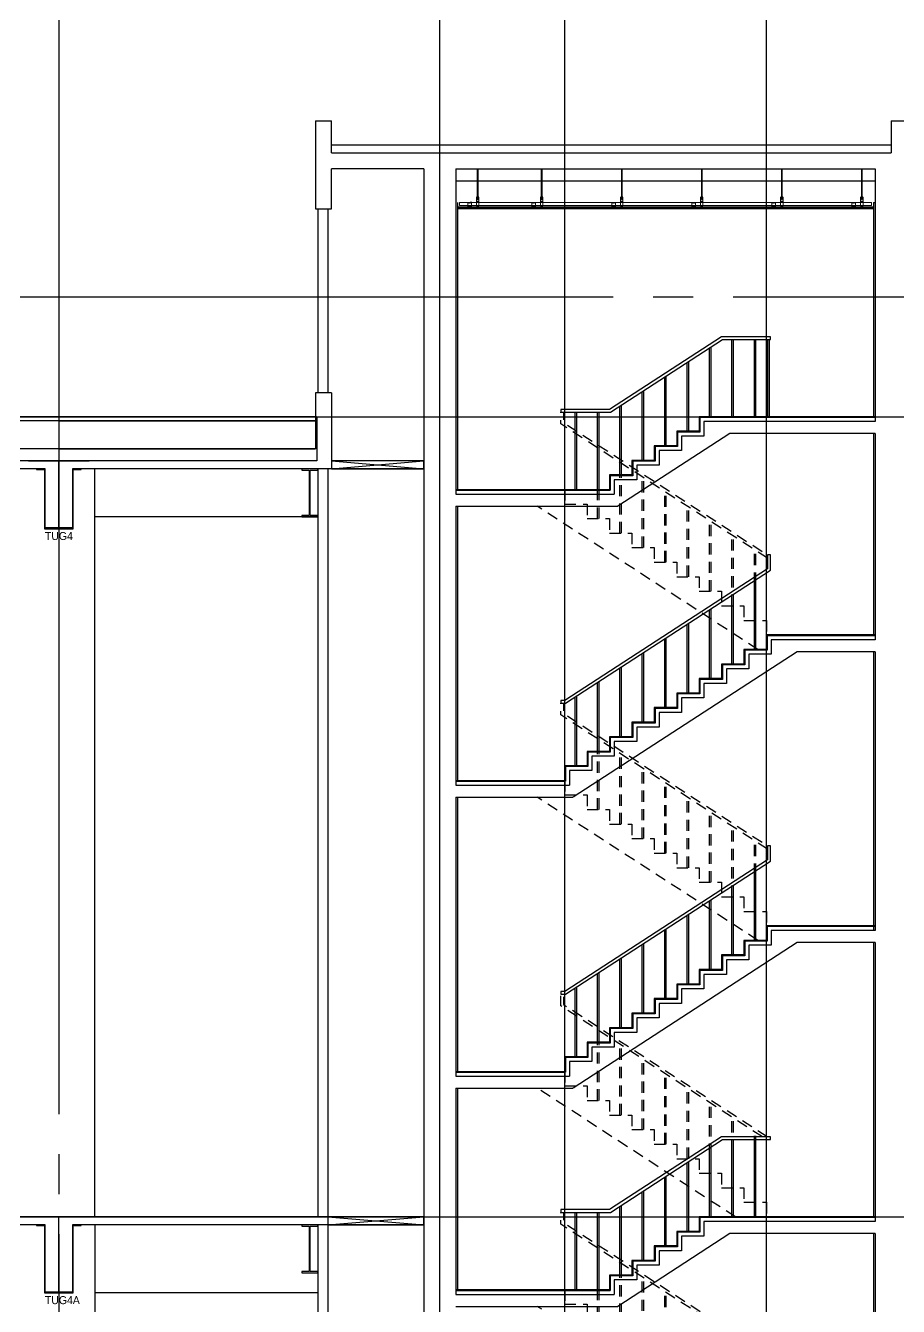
# Model space of a CAD drawing. Extents: x 152195838 to 323921156, y 365159662 to 730681027.
# Drawn here: x 160631092 to 160641997, y 365220944 to 365236951 of the extents above; entities that cross this region are included whole.
import ezdxf
from ezdxf.enums import TextEntityAlignment as Align
from ezdxf.xclip import XClip

# ---------------------------------------------------------------- set-up
doc = ezdxf.new("R2010")
doc.units = 0
doc.header["$MEASUREMENT"] = 0
doc.header["$XCLIPFRAME"] = 0
doc.linetypes.add('CEN', pattern=[63, 60, -1, 1, -1])
doc.linetypes.add('HIDK', pattern=[2.3, 1.4, -0.9])
doc.layers.get('0').update_dxf_attribs({"linetype": 'CONTINUOUS'})
doc.layers.get('Defpoints').update_dxf_attribs({"linetype": 'CONTINUOUS'})
for name, color, linetype in [('4A.TEC CEN', 1, 'CEN'), ('4A.TEC ELE 4', 9, 'CONTINUOUS'), ('4A.TEC 단열재', 252, 'CONTINUOUS'), ('4A.TEC 마감선 1', 6, 'CONTINUOUS'), ('4A.TEC 벽체 1', 2, 'CONTINUOUS'), ('4A.TEC 벽체 3', 4, 'CONTINUOUS'), ('CEN', 1, 'CEN'), ('COL', 2, 'CONTINUOUS'), ('ELE', 4, 'CONTINUOUS'), ('FIN', 6, 'CONTINUOUS'), ('k-BESTO', 4, 'CONTINUOUS'), ('text', 3, 'CONTINUOUS'), ('㈜SE&C 기둥', 2, 'CONTINUOUS'), ('㈜SE&C 벽체 1', 2, 'CONTINUOUS'), ('㈜SE&C 벽체 4', 7, 'CONTINUOUS')]:
    doc.layers.add(name, color=color, linetype=linetype)
doc.layers.add('CEIL', color=9, linetype='CONTINUOUS', lineweight=0)
doc.layers.add('DEFPOINT', color=135, linetype='CONTINUOUS', plot=False)
doc.styles.add('돋움', font='')
doc.styles.get('돋움').set_extended_font_data('돋움')

# ---------------------------------------------------------------- blocks, each defined once
blk = doc.blocks.new('zw$4995')
at = {"layer": 'Defpoints'}
for p, q in [((0, 1094), (760, 1094)), ((380, 144), (380, 1094))]:
    blk.add_line(p, q, dxfattribs=at)
at = {"layer": 'k-BESTO'}
for p, q in [((100, 994), (100, 984)), ((210, 994), (100, 994)), ((100, 994), (100, 994)), ((100, 984), (200, 984)), ((200, 984), (200, 144)), ((210, 154), (210, 994)), ((660, 994), (550, 994)), ((550, 994), (550, 154)), ((560, 144), (560, 984)), ((560, 984), (660, 984)), ((660, 984), (660, 994)), ((200, 144), (560, 144)), ((550, 154), (210, 154))]:
    blk.add_line(p, q, dxfattribs=at)
at = {"layer": 'DEFPOINT', "linetype": 'ByBlock', "style": '돋움'}
blk.add_text('TUG4A', height=100, dxfattribs=at).set_placement((206, 53), align=Align.MIDDLE_LEFT)
blk = doc.blocks.new('B-2-3F')
at = {"layer": '4A.TEC ELE 4'}
for p, q in [((38810, 9900, -1667), (40010, 10000, -1667)), ((38810, 10000, -1667), (40010, 9900, -1667))]:
    blk.add_line(p, q, dxfattribs=at)
at = {"layer": '4A.TEC ELE 4', "elevation": -1667}
blk.add_lwpolyline([(40010, 10000), (38810, 10000), (38810, 9900), (40010, 9900)], close=True, dxfattribs=at)
at = {"layer": '4A.TEC 벽체 3'}
for p, q in [((38685, 9900, -1667), (38685, 0, -1667)), ((38810, 9900, -1667), (38810, 0, -1667))]:
    blk.add_line(p, q, dxfattribs=at)
at = {"layer": 'ELE', "elevation": -1667, "flags": 128}
blk.add_lwpolyline([(38685, 9900), (38485, 9900), (38485, 9883), (38579, 9883), (38579, 9317), (38485, 9317), (38485, 9300), (38685, 9300), (38685, 9317), (38590, 9317), (38590, 9883), (38685, 9883)], close=True, dxfattribs=at)
at = {"layer": '㈜SE&C 기둥', "color": 8, "ltscale": 0.5, "elevation": -1667}
blk.add_lwpolyline([(35900, 9900), (35900, 0)], dxfattribs=at)
at = {"layer": '㈜SE&C 벽체 1'}
for p, q in [((40010, 10000, -1667), (23850, 10000, -1667)), ((35280, 9900, -1667), (24620, 9900, -1667)), ((40010, 9900, -1667), (35620, 9900, -1667))]:
    blk.add_line(p, q, dxfattribs=at)
at = {"layer": '㈜SE&C 벽체 4'}
blk.add_line((38685, 9050, -1667), (35900, 9050, -1667), dxfattribs=at)
at = {"layer": 'ELE'}
blk.add_blockref('zw$4995', (35070, 8906, -1667), dxfattribs=at)
blk = doc.blocks.new('A$Cf633c675')
at = {"color": 6, "lineweight": -3}
for p, q in [((75340, 59210, 0), (75340, 60070, 0)), ((75360, 59210, 0), (75360, 60083, 0)), ((75620, 59210, 0), (75620, 60175, 0)), ((75640, 59210, 0), (75640, 60175, 0)), ((75900, 59210, 0), (75900, 60175, 0)), ((75920, 59210, 0), (75920, 60175, 0)), ((76070, 59210, 0), (76070, 60175, 0)), ((76090, 59210, 0), (76090, 60175, 0)), ((75060, 59028, 0), (75060, 59889, 0)), ((75080, 59028, 0), (75080, 59902, 0)), ((74780, 58847, 0), (74780, 59707, 0)), ((74800, 58847, 0), (74800, 59720, 0)), ((74500, 58665, 0), (74500, 59525, 0)), ((74520, 58665, 0), (74520, 59538, 0)), ((73660, 58301, 0), (73660, 59266, 0)), ((73680, 58301, 0), (73680, 59266, 0)), ((73940, 58301, 0), (73940, 59266, 0)), ((73960, 58301, 0), (73960, 59266, 0)), ((74220, 58483, 0), (74220, 59343, 0)), ((74240, 58483, 0), (74240, 59356, 0)), ((75900, 56301, 0), (75900, 57161, 0)), ((75920, 56301, 0), (75920, 57174, 0)), ((75640, 56119, 0), (75640, 56993, 0)), ((75620, 56119, 0), (75620, 56980, 0)), ((75340, 55937, 0), (75340, 56798, 0)), ((75360, 55937, 0), (75360, 56811, 0)), ((75060, 55756, 0), (75060, 56616, 0)), ((75080, 55756, 0), (75080, 56629, 0)), ((74780, 55574, 0), (74780, 56434, 0)), ((74800, 55574, 0), (74800, 56447, 0)), ((74500, 55392, 0), (74500, 56252, 0)), ((74520, 55392, 0), (74520, 56265, 0)), ((74220, 55210, 0), (74220, 56070, 0)), ((74240, 55210, 0), (74240, 56083, 0)), ((73940, 55028, 0), (73940, 55889, 0)), ((73960, 55028, 0), (73960, 55902, 0)), ((73660, 54847, 0), (73660, 55707, 0)), ((73680, 54847, 0), (73680, 55720, 0)), ((75900, 52665, 0), (75900, 53525, 0)), ((75920, 52665, 0), (75920, 53538, 0)), ((75620, 52483, 0), (75620, 53343, 0)), ((75640, 52483, 0), (75640, 53356, 0)), ((75340, 52301, 0), (75340, 53161, 0)), ((75360, 52301, 0), (75360, 53174, 0)), ((75080, 52119, 0), (75080, 52993, 0)), ((75060, 52119, 0), (75060, 52980, 0)), ((74780, 51937, 0), (74780, 52798, 0)), ((74800, 51937, 0), (74800, 52811, 0)), ((74500, 51756, 0), (74500, 52616, 0)), ((74520, 51756, 0), (74520, 52629, 0)), ((74220, 51574, 0), (74220, 52434, 0)), ((74240, 51574, 0), (74240, 52447, 0)), ((73940, 51392, 0), (73940, 52252, 0)), ((73960, 51392, 0), (73960, 52265, 0)), ((73660, 51210, 0), (73660, 52070, 0)), ((73680, 51210, 0), (73680, 52083, 0)), ((75620, 49210, 0), (75620, 50175, 0)), ((75640, 49210, 0), (75640, 50175, 0)), ((75900, 49210, 0), (75900, 50175, 0)), ((75920, 49210, 0), (75920, 50175, 0)), ((75340, 49210, 0), (75340, 50070, 0)), ((75360, 49210, 0), (75360, 50083, 0)), ((75060, 49028, 0), (75060, 49889, 0)), ((75080, 49028, 0), (75080, 49902, 0)), ((74780, 48847, 0), (74780, 49707, 0)), ((74800, 48847, 0), (74800, 49720, 0)), ((74500, 48665, 0), (74500, 49525, 0)), ((74520, 48665, 0), (74520, 49538, 0)), ((74220, 48483, 0), (74220, 49343, 0)), ((74240, 48483, 0), (74240, 49356, 0)), ((73660, 48301, 0), (73660, 49266, 0)), ((73680, 48301, 0), (73680, 49266, 0)), ((73940, 48301, 0), (73940, 49266, 0)), ((73960, 48301, 0), (73960, 49266, 0))]:
    blk.add_line(p, q, dxfattribs=at)
at = {"color": 6, "lineweight": -3, "elevation": 0, "flags": 128}
for points in [[(76100, 60210), (75490, 60210), (74090, 59301), (73480, 59301), (73480, 59266), (74101, 59266), (75501, 60175), (76100, 60175)], [(76065, 57310), (73530, 55665), (73480, 55665), (73480, 55630), (73541, 55630), (76100, 57291), (76100, 57483), (76065, 57483)], [(76065, 53674), (73530, 52028), (73480, 52028), (73480, 51993), (73541, 51993), (76100, 53655), (76100, 53847), (76065, 53847)], [(76100, 50210), (75490, 50210), (74090, 49301), (73480, 49301), (73480, 49266), (74101, 49266), (75501, 50175), (76100, 50175)]]:
    blk.add_lwpolyline(points, close=True, dxfattribs=at)
at = {"layer": '4A.TEC CEN', "color": 8, "ltscale": 500}
for p, q in [((58362, 59210, 0), (92848, 59210, 0)), ((58362, 49210, 0), (92848, 49210, 0))]:
    blk.add_line(p, q, dxfattribs=at)
at = {"layer": '4A.TEC 벽체 1'}
for p, q in [((72170, 62310, 0), (72170, 58241, 0)), ((72170, 62310, 0), (77410, 62310, 0)), ((77410, 62310, 0), (77410, 59150, 0)), ((77410, 59000, 0), (77410, 56423, 0)), ((72170, 58241, 0), (74150, 58241, 0)), ((72170, 58091, 0), (72170, 54605, 0)), ((72170, 58091, 0), (74193, 58091, 0)), ((77410, 56273, 0), (77410, 52787, 0)), ((72170, 54605, 0), (73590, 54605, 0)), ((72170, 54455, 0), (72170, 50968, 0)), ((72170, 54455, 0), (73633, 54455, 0)), ((77410, 52637, 0), (77410, 49150, 0)), ((72170, 50968, 0), (73590, 50968, 0)), ((72170, 50818, 0), (72170, 48241, 0)), ((72170, 50818, 0), (73633, 50818, 0)), ((77410, 49000, 0), (77410, 46423, 0)), ((72170, 48241, 0), (74150, 48241, 0)), ((72170, 48091, 0), (74193, 48091, 0))]:
    blk.add_line(p, q, dxfattribs=at)
at = {"layer": '4A.TEC 벽체 1', "elevation": 0, "flags": 128}
for points in [[(77410, 59150), (75270, 59150), (75270, 58968), (74990, 58968), (74990, 58787), (74710, 58787), (74710, 58605), (74430, 58605), (74430, 58423), (74150, 58423), (74150, 58241)], [(77410, 59000), (75594, 59000), (74194, 58091)], [(77410, 56423), (76110, 56423), (76110, 56241), (75830, 56241), (75830, 56059), (75550, 56059), (75550, 55877), (75270, 55877), (75270, 55696), (74990, 55696), (74990, 55514), (74710, 55514), (74710, 55332), (74430, 55332), (74430, 55150), (74150, 55150), (74150, 54968), (73870, 54968), (73870, 54787), (73590, 54787), (73590, 54605)], [(77410, 56273), (76434, 56273), (73634, 54455)], [(77410, 52787), (76110, 52787), (76110, 52605), (75830, 52605), (75830, 52423), (75550, 52423), (75550, 52241), (75270, 52241), (75270, 52059), (74990, 52059), (74990, 51877), (74710, 51877), (74710, 51696), (74430, 51696), (74430, 51514), (74150, 51514), (74150, 51332), (73870, 51332), (73870, 51150), (73590, 51150), (73590, 50968)], [(77410, 52637), (76434, 52637), (73634, 50818)], [(77410, 49150), (75270, 49150), (75270, 48968), (74990, 48968), (74990, 48787), (74710, 48787), (74710, 48605), (74430, 48605), (74430, 48423), (74150, 48423), (74150, 48241)], [(77410, 49000), (75594, 49000), (74194, 48091)]]:
    blk.add_lwpolyline(points, dxfattribs=at)
at = {"layer": 'CEIL'}
for p, q in [((72438, 61954, 0), (72438, 62310, 0)), ((72447, 61954, 0), (72447, 62310, 0)), ((73238, 61954, 0), (73238, 62310, 0)), ((73247, 61954, 0), (73247, 62310, 0)), ((74238, 61954, 0), (74238, 62310, 0)), ((74247, 61954, 0), (74247, 62310, 0)), ((75238, 61954, 0), (75238, 62310, 0)), ((75247, 61954, 0), (75247, 62310, 0)), ((76238, 61954, 0), (76238, 62310, 0)), ((76247, 61954, 0), (76247, 62310, 0)), ((77238, 61954, 0), (77238, 62310, 0)), ((77247, 61954, 0), (77247, 62310, 0)), ((72428, 61845, 0), (72428, 61954, 0)), ((72458, 61954, 0), (72428, 61954, 0)), ((72428, 61950, 0), (72458, 61950, 0)), ((72456, 61956, 0), (72429, 61956, 0)), ((72429, 61956, 0), (72429, 61954, 0)), ((72429, 61948, 0), (72429, 61950, 0)), ((72429, 61948, 0), (72456, 61948, 0)), ((72434, 61960, 0), (72434, 61956, 0)), ((72434, 61943, 0), (72434, 61948, 0)), ((72450, 61962, 0), (72436, 61962, 0)), ((72438, 61928, 0), (72438, 61950, 0)), ((72447, 61928, 0), (72447, 61950, 0)), ((72452, 61960, 0), (72452, 61956, 0)), ((72452, 61943, 0), (72452, 61948, 0)), ((72456, 61956, 0), (72456, 61954, 0)), ((72456, 61948, 0), (72456, 61950, 0)), ((72458, 61845, 0), (72458, 61954, 0)), ((73228, 61845, 0), (73228, 61954, 0)), ((73258, 61954, 0), (73228, 61954, 0)), ((73228, 61950, 0), (73258, 61950, 0)), ((73256, 61956, 0), (73229, 61956, 0)), ((73229, 61956, 0), (73229, 61954, 0)), ((73229, 61948, 0), (73229, 61950, 0)), ((73229, 61948, 0), (73256, 61948, 0)), ((73234, 61960, 0), (73234, 61956, 0)), ((73234, 61943, 0), (73234, 61948, 0)), ((73250, 61962, 0), (73236, 61962, 0)), ((73238, 61928, 0), (73238, 61950, 0)), ((73247, 61928, 0), (73247, 61950, 0)), ((73252, 61960, 0), (73252, 61956, 0)), ((73252, 61943, 0), (73252, 61948, 0)), ((73256, 61956, 0), (73256, 61954, 0)), ((73256, 61948, 0), (73256, 61950, 0)), ((73258, 61845, 0), (73258, 61954, 0)), ((74228, 61845, 0), (74228, 61954, 0)), ((74258, 61954, 0), (74228, 61954, 0)), ((74228, 61950, 0), (74258, 61950, 0)), ((74256, 61956, 0), (74229, 61956, 0)), ((74229, 61956, 0), (74229, 61954, 0)), ((74229, 61948, 0), (74229, 61950, 0)), ((74229, 61948, 0), (74256, 61948, 0)), ((74234, 61960, 0), (74234, 61956, 0)), ((74234, 61943, 0), (74234, 61948, 0)), ((74250, 61962, 0), (74236, 61962, 0)), ((74238, 61928, 0), (74238, 61950, 0)), ((74247, 61928, 0), (74247, 61950, 0)), ((74252, 61960, 0), (74252, 61956, 0)), ((74252, 61943, 0), (74252, 61948, 0)), ((74256, 61956, 0), (74256, 61954, 0)), ((74256, 61948, 0), (74256, 61950, 0)), ((74258, 61845, 0), (74258, 61954, 0)), ((75228, 61845, 0), (75228, 61954, 0)), ((75258, 61954, 0), (75228, 61954, 0)), ((75228, 61950, 0), (75258, 61950, 0)), ((75229, 61956, 0), (75229, 61954, 0)), ((75256, 61956, 0), (75229, 61956, 0)), ((75229, 61948, 0), (75229, 61950, 0)), ((75229, 61948, 0), (75256, 61948, 0)), ((75234, 61960, 0), (75234, 61956, 0)), ((75234, 61943, 0), (75234, 61948, 0)), ((75250, 61962, 0), (75236, 61962, 0)), ((75238, 61928, 0), (75238, 61950, 0)), ((75247, 61928, 0), (75247, 61950, 0)), ((75252, 61960, 0), (75252, 61956, 0)), ((75252, 61943, 0), (75252, 61948, 0)), ((75256, 61956, 0), (75256, 61954, 0)), ((75256, 61948, 0), (75256, 61950, 0)), ((75258, 61845, 0), (75258, 61954, 0)), ((76258, 61954, 0), (76228, 61954, 0)), ((76228, 61845, 0), (76228, 61954, 0)), ((76228, 61950, 0), (76258, 61950, 0)), ((76229, 61956, 0), (76229, 61954, 0)), ((76256, 61956, 0), (76229, 61956, 0)), ((76229, 61948, 0), (76229, 61950, 0)), ((76229, 61948, 0), (76256, 61948, 0)), ((76234, 61960, 0), (76234, 61956, 0)), ((76234, 61943, 0), (76234, 61948, 0)), ((76250, 61962, 0), (76236, 61962, 0)), ((76238, 61928, 0), (76238, 61950, 0)), ((76247, 61928, 0), (76247, 61950, 0)), ((76252, 61960, 0), (76252, 61956, 0)), ((76252, 61943, 0), (76252, 61948, 0)), ((76256, 61956, 0), (76256, 61954, 0)), ((76256, 61948, 0), (76256, 61950, 0)), ((76258, 61845, 0), (76258, 61954, 0)), ((77258, 61954, 0), (77228, 61954, 0)), ((77228, 61845, 0), (77228, 61954, 0)), ((77228, 61950, 0), (77258, 61950, 0)), ((77229, 61956, 0), (77229, 61954, 0)), ((77256, 61956, 0), (77229, 61956, 0)), ((77229, 61948, 0), (77229, 61950, 0)), ((77229, 61948, 0), (77256, 61948, 0)), ((77234, 61960, 0), (77234, 61956, 0)), ((77234, 61943, 0), (77234, 61948, 0)), ((77250, 61962, 0), (77236, 61962, 0)), ((77238, 61928, 0), (77238, 61950, 0)), ((77247, 61928, 0), (77247, 61950, 0)), ((77252, 61960, 0), (77252, 61956, 0)), ((77252, 61943, 0), (77252, 61948, 0)), ((77256, 61956, 0), (77256, 61954, 0)), ((77256, 61948, 0), (77256, 61950, 0)), ((77258, 61845, 0), (77258, 61954, 0)), ((72215, 61848, 0), (72215, 61886, 0)), ((72320, 61853, 0), (72320, 61888, 0)), ((72365, 61888, 0), (72320, 61888, 0)), ((72323, 61879, 0), (72320, 61879, 0)), ((72325, 61848, 0), (72320, 61853, 0)), ((72320, 61848, 0), (72320, 61829, 0)), ((72325, 61848, 0), (72320, 61848, 0)), ((72320, 61829, 0), (72326, 61829, 0)), ((72322, 61846, 0), (72322, 61831, 0)), ((72325, 61846, 0), (72322, 61846, 0)), ((72363, 61840, 0), (72322, 61840, 0)), ((72322, 61831, 0), (72325, 61831, 0)), ((72327, 61879, 0), (72324, 61879, 0)), ((72325, 61846, 0), (72325, 61848, 0)), ((72327, 61884, 0), (72327, 61888, 0)), ((72327, 61879, 0), (72327, 61883, 0)), ((72336, 61829, 0), (72349, 61829, 0)), ((72338, 61831, 0), (72348, 61831, 0)), ((72339, 61884, 0), (72339, 61888, 0)), ((72339, 61879, 0), (72339, 61883, 0)), ((72343, 61879, 0), (72339, 61879, 0)), ((72346, 61879, 0), (72344, 61879, 0)), ((72346, 61884, 0), (72346, 61888, 0)), ((72346, 61879, 0), (72346, 61883, 0)), ((72358, 61884, 0), (72358, 61888, 0)), ((72358, 61879, 0), (72358, 61883, 0)), ((72361, 61879, 0), (72358, 61879, 0)), ((72359, 61829, 0), (72365, 61829, 0)), ((72360, 61848, 0), (72365, 61853, 0)), ((72365, 61848, 0), (72360, 61848, 0)), ((72360, 61846, 0), (72360, 61848, 0)), ((72363, 61846, 0), (72360, 61846, 0)), ((72361, 61831, 0), (72363, 61831, 0)), ((72365, 61879, 0), (72362, 61879, 0)), ((72363, 61831, 0), (72363, 61846, 0)), ((72365, 61853, 0), (72365, 61888, 0)), ((72365, 61829, 0), (72365, 61848, 0)), ((72458, 61906, 0), (72428, 61906, 0)), ((72428, 61845, 0), (72458, 61845, 0)), ((72450, 61941, 0), (72436, 61941, 0)), ((72436, 61893, 0), (72450, 61893, 0)), ((72445, 61926, 0), (72440, 61926, 0)), ((72443, 61887, 0), (72443, 61900, 0)), ((73120, 61853, 0), (73120, 61888, 0)), ((73165, 61888, 0), (73120, 61888, 0)), ((73123, 61879, 0), (73120, 61879, 0)), ((73125, 61848, 0), (73120, 61853, 0)), ((73120, 61848, 0), (73120, 61829, 0)), ((73125, 61848, 0), (73120, 61848, 0)), ((73120, 61829, 0), (73126, 61829, 0)), ((73122, 61846, 0), (73122, 61831, 0)), ((73125, 61846, 0), (73122, 61846, 0)), ((73163, 61840, 0), (73122, 61840, 0)), ((73122, 61831, 0), (73125, 61831, 0)), ((73127, 61879, 0), (73124, 61879, 0)), ((73125, 61846, 0), (73125, 61848, 0)), ((73127, 61884, 0), (73127, 61888, 0)), ((73127, 61879, 0), (73127, 61883, 0)), ((73136, 61829, 0), (73149, 61829, 0)), ((73138, 61831, 0), (73148, 61831, 0)), ((73139, 61884, 0), (73139, 61888, 0)), ((73139, 61879, 0), (73139, 61883, 0)), ((73143, 61879, 0), (73139, 61879, 0)), ((73146, 61879, 0), (73144, 61879, 0)), ((73146, 61884, 0), (73146, 61888, 0)), ((73146, 61879, 0), (73146, 61883, 0)), ((73158, 61884, 0), (73158, 61888, 0)), ((73158, 61879, 0), (73158, 61883, 0)), ((73161, 61879, 0), (73158, 61879, 0)), ((73159, 61829, 0), (73165, 61829, 0)), ((73160, 61848, 0), (73165, 61853, 0)), ((73165, 61848, 0), (73160, 61848, 0)), ((73160, 61846, 0), (73160, 61848, 0)), ((73163, 61846, 0), (73160, 61846, 0)), ((73161, 61831, 0), (73163, 61831, 0)), ((73165, 61879, 0), (73162, 61879, 0)), ((73163, 61831, 0), (73163, 61846, 0)), ((73165, 61853, 0), (73165, 61888, 0)), ((73165, 61829, 0), (73165, 61848, 0)), ((73258, 61906, 0), (73228, 61906, 0)), ((73228, 61845, 0), (73258, 61845, 0)), ((73250, 61941, 0), (73236, 61941, 0)), ((73236, 61893, 0), (73250, 61893, 0)), ((73245, 61926, 0), (73240, 61926, 0)), ((73243, 61887, 0), (73243, 61900, 0)), ((74120, 61853, 0), (74120, 61888, 0)), ((74165, 61888, 0), (74120, 61888, 0)), ((74123, 61879, 0), (74120, 61879, 0)), ((74125, 61848, 0), (74120, 61853, 0)), ((74120, 61848, 0), (74120, 61829, 0)), ((74125, 61848, 0), (74120, 61848, 0)), ((74120, 61829, 0), (74126, 61829, 0)), ((74122, 61846, 0), (74122, 61831, 0)), ((74125, 61846, 0), (74122, 61846, 0)), ((74163, 61840, 0), (74122, 61840, 0)), ((74122, 61831, 0), (74125, 61831, 0)), ((74127, 61879, 0), (74124, 61879, 0)), ((74125, 61846, 0), (74125, 61848, 0)), ((74127, 61884, 0), (74127, 61888, 0)), ((74127, 61879, 0), (74127, 61883, 0)), ((74136, 61829, 0), (74149, 61829, 0)), ((74138, 61831, 0), (74148, 61831, 0)), ((74139, 61884, 0), (74139, 61888, 0)), ((74139, 61879, 0), (74139, 61883, 0)), ((74143, 61879, 0), (74139, 61879, 0)), ((74146, 61879, 0), (74144, 61879, 0)), ((74146, 61884, 0), (74146, 61888, 0)), ((74146, 61879, 0), (74146, 61883, 0)), ((74158, 61884, 0), (74158, 61888, 0)), ((74158, 61879, 0), (74158, 61883, 0)), ((74161, 61879, 0), (74158, 61879, 0)), ((74159, 61829, 0), (74165, 61829, 0)), ((74160, 61848, 0), (74165, 61853, 0)), ((74165, 61848, 0), (74160, 61848, 0)), ((74160, 61846, 0), (74160, 61848, 0)), ((74163, 61846, 0), (74160, 61846, 0)), ((74161, 61831, 0), (74163, 61831, 0)), ((74165, 61879, 0), (74162, 61879, 0)), ((74163, 61831, 0), (74163, 61846, 0)), ((74165, 61853, 0), (74165, 61888, 0)), ((74165, 61829, 0), (74165, 61848, 0)), ((74258, 61906, 0), (74228, 61906, 0)), ((74228, 61845, 0), (74258, 61845, 0)), ((74250, 61941, 0), (74236, 61941, 0)), ((74236, 61893, 0), (74250, 61893, 0)), ((74245, 61926, 0), (74240, 61926, 0)), ((74243, 61887, 0), (74243, 61900, 0)), ((75165, 61888, 0), (75120, 61888, 0)), ((75120, 61853, 0), (75120, 61888, 0)), ((75123, 61879, 0), (75120, 61879, 0)), ((75125, 61848, 0), (75120, 61853, 0)), ((75125, 61848, 0), (75120, 61848, 0)), ((75120, 61848, 0), (75120, 61829, 0)), ((75120, 61829, 0), (75126, 61829, 0)), ((75125, 61846, 0), (75122, 61846, 0)), ((75122, 61846, 0), (75122, 61831, 0)), ((75163, 61840, 0), (75122, 61840, 0)), ((75122, 61831, 0), (75125, 61831, 0)), ((75127, 61879, 0), (75124, 61879, 0)), ((75125, 61846, 0), (75125, 61848, 0)), ((75127, 61884, 0), (75127, 61888, 0)), ((75127, 61879, 0), (75127, 61883, 0)), ((75136, 61829, 0), (75149, 61829, 0)), ((75138, 61831, 0), (75148, 61831, 0)), ((75139, 61884, 0), (75139, 61888, 0)), ((75139, 61879, 0), (75139, 61883, 0)), ((75143, 61879, 0), (75139, 61879, 0)), ((75146, 61879, 0), (75144, 61879, 0)), ((75146, 61884, 0), (75146, 61888, 0)), ((75146, 61879, 0), (75146, 61883, 0)), ((75158, 61884, 0), (75158, 61888, 0)), ((75158, 61879, 0), (75158, 61883, 0)), ((75161, 61879, 0), (75158, 61879, 0)), ((75159, 61829, 0), (75165, 61829, 0)), ((75160, 61848, 0), (75165, 61853, 0)), ((75160, 61846, 0), (75160, 61848, 0)), ((75165, 61848, 0), (75160, 61848, 0)), ((75163, 61846, 0), (75160, 61846, 0)), ((75161, 61831, 0), (75163, 61831, 0)), ((75165, 61879, 0), (75162, 61879, 0)), ((75163, 61831, 0), (75163, 61846, 0)), ((75165, 61853, 0), (75165, 61888, 0)), ((75165, 61829, 0), (75165, 61848, 0)), ((75258, 61906, 0), (75228, 61906, 0)), ((75228, 61845, 0), (75258, 61845, 0)), ((75250, 61941, 0), (75236, 61941, 0)), ((75236, 61893, 0), (75250, 61893, 0)), ((75245, 61926, 0), (75240, 61926, 0)), ((75243, 61887, 0), (75243, 61900, 0)), ((76165, 61888, 0), (76120, 61888, 0)), ((76120, 61853, 0), (76120, 61888, 0)), ((76123, 61879, 0), (76120, 61879, 0)), ((76125, 61848, 0), (76120, 61853, 0)), ((76125, 61848, 0), (76120, 61848, 0)), ((76120, 61848, 0), (76120, 61829, 0)), ((76120, 61829, 0), (76126, 61829, 0)), ((76125, 61846, 0), (76122, 61846, 0)), ((76122, 61846, 0), (76122, 61831, 0)), ((76163, 61840, 0), (76122, 61840, 0)), ((76122, 61831, 0), (76125, 61831, 0)), ((76127, 61879, 0), (76124, 61879, 0)), ((76125, 61846, 0), (76125, 61848, 0)), ((76127, 61884, 0), (76127, 61888, 0)), ((76127, 61879, 0), (76127, 61883, 0)), ((76136, 61829, 0), (76149, 61829, 0)), ((76138, 61831, 0), (76148, 61831, 0)), ((76139, 61884, 0), (76139, 61888, 0)), ((76139, 61879, 0), (76139, 61883, 0)), ((76143, 61879, 0), (76139, 61879, 0)), ((76146, 61879, 0), (76144, 61879, 0)), ((76146, 61884, 0), (76146, 61888, 0)), ((76146, 61879, 0), (76146, 61883, 0)), ((76158, 61884, 0), (76158, 61888, 0)), ((76158, 61879, 0), (76158, 61883, 0)), ((76161, 61879, 0), (76158, 61879, 0)), ((76159, 61829, 0), (76165, 61829, 0)), ((76160, 61848, 0), (76165, 61853, 0)), ((76160, 61846, 0), (76160, 61848, 0)), ((76165, 61848, 0), (76160, 61848, 0)), ((76163, 61846, 0), (76160, 61846, 0)), ((76161, 61831, 0), (76163, 61831, 0)), ((76165, 61879, 0), (76162, 61879, 0)), ((76163, 61831, 0), (76163, 61846, 0)), ((76165, 61853, 0), (76165, 61888, 0)), ((76165, 61829, 0), (76165, 61848, 0)), ((76258, 61906, 0), (76228, 61906, 0)), ((76228, 61845, 0), (76258, 61845, 0)), ((76250, 61941, 0), (76236, 61941, 0)), ((76236, 61893, 0), (76250, 61893, 0)), ((76245, 61926, 0), (76240, 61926, 0)), ((76243, 61887, 0), (76243, 61900, 0)), ((77165, 61888, 0), (77120, 61888, 0)), ((77120, 61853, 0), (77120, 61888, 0)), ((77123, 61879, 0), (77120, 61879, 0)), ((77125, 61848, 0), (77120, 61853, 0)), ((77125, 61848, 0), (77120, 61848, 0)), ((77120, 61848, 0), (77120, 61829, 0)), ((77120, 61829, 0), (77126, 61829, 0)), ((77125, 61846, 0), (77122, 61846, 0)), ((77122, 61846, 0), (77122, 61831, 0)), ((77163, 61840, 0), (77122, 61840, 0)), ((77122, 61831, 0), (77125, 61831, 0)), ((77127, 61879, 0), (77124, 61879, 0)), ((77125, 61846, 0), (77125, 61848, 0)), ((77127, 61884, 0), (77127, 61888, 0)), ((77127, 61879, 0), (77127, 61883, 0)), ((77136, 61829, 0), (77149, 61829, 0)), ((77138, 61831, 0), (77148, 61831, 0)), ((77139, 61884, 0), (77139, 61888, 0)), ((77139, 61879, 0), (77139, 61883, 0)), ((77143, 61879, 0), (77139, 61879, 0)), ((77146, 61879, 0), (77144, 61879, 0)), ((77146, 61884, 0), (77146, 61888, 0)), ((77146, 61879, 0), (77146, 61883, 0)), ((77158, 61884, 0), (77158, 61888, 0)), ((77158, 61879, 0), (77158, 61883, 0)), ((77161, 61879, 0), (77158, 61879, 0)), ((77159, 61829, 0), (77165, 61829, 0)), ((77160, 61848, 0), (77165, 61853, 0)), ((77160, 61846, 0), (77160, 61848, 0)), ((77165, 61848, 0), (77160, 61848, 0)), ((77163, 61846, 0), (77160, 61846, 0)), ((77161, 61831, 0), (77163, 61831, 0)), ((77165, 61879, 0), (77162, 61879, 0)), ((77163, 61831, 0), (77163, 61846, 0)), ((77165, 61853, 0), (77165, 61888, 0)), ((77165, 61829, 0), (77165, 61848, 0)), ((77258, 61906, 0), (77228, 61906, 0)), ((77228, 61845, 0), (77258, 61845, 0)), ((77250, 61941, 0), (77236, 61941, 0)), ((77236, 61893, 0), (77250, 61893, 0)), ((77245, 61926, 0), (77240, 61926, 0)), ((77243, 61887, 0), (77243, 61900, 0))]:
    blk.add_line(p, q, dxfattribs=at)
at = {"layer": 'CEIL', "elevation": 0}
for points in [[(72215, 61886), (77365, 61886)], [(77365, 61848), (72215, 61848)], [(77365, 61886), (77365, 61848)]]:
    blk.add_lwpolyline(points, dxfattribs=at)
at = {"layer": 'CEIL'}
for centre, radius in [((72443, 61893, 0), 7), ((72443, 61893, 0), 5), ((73243, 61893, 0), 7), ((73243, 61893, 0), 5), ((74243, 61893, 0), 7), ((74243, 61893, 0), 5), ((75243, 61893, 0), 7), ((75243, 61893, 0), 5), ((76243, 61893, 0), 7), ((76243, 61893, 0), 5), ((77243, 61893, 0), 7), ((77243, 61893, 0), 5)]:
    blk.add_circle(centre, radius, dxfattribs=at)
for centre, radius, start, end in [((72436, 61960, 0), 2, 90, 180), ((72450, 61960, 0), 2, 0, 90), ((73236, 61960, 0), 2, 90, 180), ((73250, 61960, 0), 2, 0, 90), ((74236, 61960, 0), 2, 90, 180), ((74250, 61960, 0), 2, 0, 90), ((75236, 61960, 0), 2, 90, 180), ((75250, 61960, 0), 2, 0, 90), ((76236, 61960, 0), 2, 90, 180), ((76250, 61960, 0), 2, 0, 90), ((77236, 61960, 0), 2, 90, 180), ((77250, 61960, 0), 2, 0, 90), ((72331, 61829, 0), 7, 16.6015, 163.3985), ((72331, 61829, 0), 5, 0, 180), ((72354, 61829, 0), 7, 16.6015, 163.3985), ((72354, 61829, 0), 5, 0, 180), ((72436, 61943, 0), 2, 180, 270), ((72440, 61928, 0), 2, 180, 270), ((72445, 61928, 0), 2, 270, 0), ((72445, 61928, 0), 2, 270, 0), ((72450, 61943, 0), 2, 270, 0), ((73131, 61829, 0), 7, 16.6015, 163.3985), ((73131, 61829, 0), 5, 0, 180), ((73154, 61829, 0), 7, 16.6015, 163.3985), ((73154, 61829, 0), 5, 0, 180), ((73236, 61943, 0), 2, 180, 270), ((73240, 61928, 0), 2, 180, 270), ((73245, 61928, 0), 2, 270, 0), ((73245, 61928, 0), 2, 270, 0), ((73250, 61943, 0), 2, 270, 0), ((74131, 61829, 0), 7, 16.6015, 163.3985), ((74131, 61829, 0), 5, 0, 180), ((74154, 61829, 0), 7, 16.6015, 163.3985), ((74154, 61829, 0), 5, 0, 180), ((74236, 61943, 0), 2, 180, 270), ((74240, 61928, 0), 2, 180, 270), ((74245, 61928, 0), 2, 270, 0), ((74245, 61928, 0), 2, 270, 0), ((74250, 61943, 0), 2, 270, 0), ((75131, 61829, 0), 7, 16.6015, 163.3985), ((75131, 61829, 0), 5, 0, 180), ((75154, 61829, 0), 7, 16.6015, 163.3985), ((75154, 61829, 0), 5, 0, 180), ((75236, 61943, 0), 2, 180, 270), ((75240, 61928, 0), 2, 180, 270), ((75245, 61928, 0), 2, 270, 0), ((75245, 61928, 0), 2, 270, 0), ((75250, 61943, 0), 2, 270, 0), ((76131, 61829, 0), 7, 16.6015, 163.3985), ((76131, 61829, 0), 5, 0, 180), ((76154, 61829, 0), 7, 16.6015, 163.3985), ((76154, 61829, 0), 5, 0, 180), ((76236, 61943, 0), 2, 180, 270), ((76240, 61928, 0), 2, 180, 270), ((76245, 61928, 0), 2, 270, 0), ((76245, 61928, 0), 2, 270, 0), ((76250, 61943, 0), 2, 270, 0), ((77131, 61829, 0), 7, 16.6015, 163.3985), ((77131, 61829, 0), 5, 0, 180), ((77154, 61829, 0), 7, 16.6015, 163.3985), ((77154, 61829, 0), 5, 0, 180), ((77236, 61943, 0), 2, 180, 270), ((77240, 61928, 0), 2, 180, 270), ((77245, 61928, 0), 2, 270, 0), ((77245, 61928, 0), 2, 270, 0), ((77250, 61943, 0), 2, 270, 0)]:
    blk.add_arc(centre, radius, start, end, dxfattribs=at)
at = {"layer": 'CEN'}
blk.add_line((71970, -101147, 0), (71970, 85715, 0), dxfattribs=at)
at = {"layer": 'COL', "color": 253, "linetype": 'HIDK', "ltscale": 100}
for p, q in [((73940, 57937, 0), (73940, 58818, 0)), ((73960, 57937, 0), (73960, 58805, 0)), ((74220, 57756, 0), (74220, 58636, 0)), ((74240, 57756, 0), (74240, 58623, 0)), ((74500, 57574, 0), (74500, 58455, 0)), ((74520, 57574, 0), (74520, 58441, 0)), ((74780, 57392, 0), (74780, 58273, 0)), ((74800, 57392, 0), (74800, 58259, 0)), ((75060, 57210, 0), (75060, 58091, 0)), ((75080, 57210, 0), (75080, 58078, 0)), ((75340, 57028, 0), (75340, 57909, 0)), ((75360, 57028, 0), (75360, 57896, 0)), ((75620, 56847, 0), (75620, 57727, 0)), ((75640, 56847, 0), (75640, 57714, 0)), ((75900, 56665, 0), (75900, 57546, 0)), ((75920, 56665, 0), (75920, 57532, 0)), ((73940, 54301, 0), (73940, 55182, 0)), ((73960, 54301, 0), (73960, 55169, 0)), ((74220, 54119, 0), (74220, 55000, 0)), ((74240, 54119, 0), (74240, 54987, 0)), ((74500, 53937, 0), (74500, 54818, 0)), ((74520, 53937, 0), (74520, 54805, 0)), ((74780, 53756, 0), (74780, 54636, 0)), ((74800, 53756, 0), (74800, 54623, 0)), ((75060, 53574, 0), (75060, 54455, 0)), ((75080, 53574, 0), (75080, 54441, 0)), ((75340, 53392, 0), (75340, 54273, 0)), ((75360, 53392, 0), (75360, 54259, 0)), ((75620, 53210, 0), (75620, 54091, 0)), ((75640, 53210, 0), (75640, 54078, 0)), ((75900, 53028, 0), (75900, 53909, 0)), ((75920, 53028, 0), (75920, 53896, 0)), ((73940, 50665, 0), (73940, 51546, 0)), ((73960, 50665, 0), (73960, 51532, 0)), ((74220, 50483, 0), (74220, 51364, 0)), ((74240, 50483, 0), (74240, 51350, 0)), ((74500, 50301, 0), (74500, 51182, 0)), ((74520, 50301, 0), (74520, 51169, 0)), ((74780, 50119, 0), (74780, 51000, 0)), ((74800, 50119, 0), (74800, 50987, 0)), ((75060, 49937, 0), (75060, 50818, 0)), ((75080, 49937, 0), (75080, 50805, 0)), ((75340, 49756, 0), (75340, 50636, 0)), ((75360, 49756, 0), (75360, 50623, 0)), ((75620, 49574, 0), (75620, 50455, 0)), ((75640, 49574, 0), (75640, 50441, 0)), ((75900, 49392, 0), (75900, 50273, 0)), ((75920, 49392, 0), (75920, 50259, 0)), ((73940, 47937, 0), (73940, 48818, 0)), ((73960, 47937, 0), (73960, 48805, 0)), ((74220, 47756, 0), (74220, 48636, 0)), ((74240, 47756, 0), (74240, 48623, 0)), ((74500, 47574, 0), (74500, 48455, 0)), ((74520, 47574, 0), (74520, 48441, 0)), ((74780, 47392, 0), (74780, 48273, 0)), ((74800, 47392, 0), (74800, 48259, 0))]:
    blk.add_line(p, q, dxfattribs=at)
at = {"layer": 'COL', "color": 253, "linetype": 'HIDK', "ltscale": 100, "elevation": 0, "flags": 128}
for points in [[(76065, 57441), (73480, 59120), (73480, 59266), (73516, 59266), (73516, 59138), (76065, 57483)], [(75944, 56301), (73187, 58091)], [(76065, 53805), (73480, 55483), (73480, 55630), (73516, 55630), (73516, 55502), (76065, 53847)], [(75944, 52665), (73187, 54455)], [(76000, 50210), (73480, 51847), (73480, 51993), (73516, 51993), (73516, 51865), (76065, 50210)], [(75664, 49210), (73187, 50818)], [(76065, 47441), (73480, 49120), (73480, 49266), (73516, 49266), (73516, 49138), (76065, 47483)], [(75944, 46301), (73187, 48091)]]:
    blk.add_lwpolyline(points, dxfattribs=at)
at = {"layer": 'COL', "color": 253, "linetype": 'HIDK', "ltscale": 100, "elevation": 0}
for points in [[(73250, 58301), (73530, 58301), (73530, 58119), (73810, 58119), (73810, 57937), (74090, 57937), (74090, 57756), (74370, 57756), (74370, 57574), (74650, 57574), (74650, 57392), (74930, 57392), (74930, 57210), (75210, 57210), (75210, 57028), (75490, 57028), (75490, 56847), (75770, 56847), (75770, 56665), (76050, 56665), (76050, 56483)], [(73250, 54665), (73530, 54665), (73530, 54483), (73810, 54483), (73810, 54301), (74090, 54301), (74090, 54119), (74370, 54119), (74370, 53937), (74650, 53937), (74650, 53756), (74930, 53756), (74930, 53574), (75210, 53574), (75210, 53392), (75490, 53392), (75490, 53210), (75770, 53210), (75770, 53028), (76050, 53028), (76050, 52847)], [(73250, 51028), (73530, 51028), (73530, 50847), (73810, 50847), (73810, 50665), (74090, 50665), (74090, 50483), (74370, 50483), (74370, 50301), (74650, 50301), (74650, 50119), (74930, 50119), (74930, 49937), (75210, 49937), (75210, 49756), (75490, 49756), (75490, 49574), (75770, 49574), (75770, 49392), (76050, 49392), (76050, 49210)], [(73250, 48301), (73530, 48301), (73530, 48119), (73810, 48119), (73810, 47937), (74090, 47937), (74090, 47756), (74370, 47756), (74370, 47574), (74650, 47574), (74650, 47392), (74930, 47392), (74930, 47210), (75210, 47210), (75210, 47028), (75490, 47028), (75490, 46847), (75770, 46847), (75770, 46665), (76050, 46665), (76050, 46483)]]:
    blk.add_lwpolyline(points, dxfattribs=at)
at = {"layer": 'DEFPOINT'}
for p, q in [((73530, -101367, 0), (73530, 85495, 0)), ((76050, -101367, 0), (76050, 85495, 0))]:
    blk.add_line(p, q, dxfattribs=at)
at = {"layer": 'FIN', "color": 5, "ltscale": 30}
for p, q in [((72190, 61886, 0), (72190, 58301, 0)), ((72369, 61886, 0), (72349, 61886, 0)), ((77390, 61886, 0), (77410, 61886, 0)), ((77390, 61886, 0), (77390, 59210, 0)), ((77390, 59000, 0), (77390, 56483, 0)), ((72170, 58301, 0), (74090, 58301, 0)), ((72170, 58291, 0), (74100, 58291, 0)), ((72190, 58091, 0), (72190, 54665, 0)), ((77390, 56273, 0), (77390, 52787, 0)), ((72170, 54665, 0), (73530, 54665, 0)), ((72170, 54655, 0), (73540, 54655, 0)), ((72190, 54455, 0), (72190, 51028, 0)), ((77390, 52637, 0), (77390, 49210, 0)), ((72170, 51028, 0), (73530, 51028, 0)), ((72170, 51018, 0), (73540, 51018, 0)), ((72190, 50818, 0), (72190, 48301, 0)), ((77390, 49000, 0), (77390, 46483, 0)), ((72170, 48301, 0), (74090, 48301, 0)), ((72170, 48291, 0), (74100, 48291, 0))]:
    blk.add_line(p, q, dxfattribs=at)
at = {"layer": 'FIN'}
for p, q in [((77390, 61829, 0), (72190, 61829, 0)), ((77390, 61820, 0), (72190, 61820, 0)), ((77390, 61810, 0), (72190, 61810, 0))]:
    blk.add_line(p, q, dxfattribs=at)
at = {"layer": 'FIN', "color": 5, "ltscale": 30, "elevation": 0, "flags": 128}
for points in [[(77410, 59210), (75210, 59210), (75210, 59028), (74930, 59028), (74930, 58847), (74650, 58847), (74650, 58665), (74370, 58665), (74370, 58483), (74090, 58483), (74090, 58301)], [(77410, 59200), (75220, 59200), (75220, 59018), (74940, 59018), (74940, 58837), (74660, 58837), (74660, 58655), (74380, 58655), (74380, 58473), (74100, 58473), (74100, 58291)], [(77410, 56483), (76050, 56483), (76050, 56301), (75770, 56301), (75770, 56119), (75490, 56119), (75490, 55937), (75210, 55937), (75210, 55756), (74930, 55756), (74930, 55574), (74650, 55574), (74650, 55392), (74370, 55392), (74370, 55210), (74090, 55210), (74090, 55028), (73810, 55028), (73810, 54847), (73530, 54847), (73530, 54665)], [(77410, 56473), (76060, 56473), (76060, 56291), (75780, 56291), (75780, 56109), (75500, 56109), (75500, 55927), (75220, 55927), (75220, 55746), (74940, 55746), (74940, 55564), (74660, 55564), (74660, 55382), (74380, 55382), (74380, 55200), (74100, 55200), (74100, 55018), (73820, 55018), (73820, 54837), (73540, 54837), (73540, 54655)], [(77410, 52847), (76050, 52847), (76050, 52665), (75770, 52665), (75770, 52483), (75490, 52483), (75490, 52301), (75210, 52301), (75210, 52119), (74930, 52119), (74930, 51937), (74650, 51937), (74650, 51756), (74370, 51756), (74370, 51574), (74090, 51574), (74090, 51392), (73810, 51392), (73810, 51210), (73530, 51210), (73530, 51028)], [(77410, 52837), (76060, 52837), (76060, 52655), (75780, 52655), (75780, 52473), (75500, 52473), (75500, 52291), (75220, 52291), (75220, 52109), (74940, 52109), (74940, 51927), (74660, 51927), (74660, 51746), (74380, 51746), (74380, 51564), (74100, 51564), (74100, 51382), (73820, 51382), (73820, 51200), (73540, 51200), (73540, 51018)], [(77410, 49210), (75210, 49210), (75210, 49028), (74930, 49028), (74930, 48847), (74650, 48847), (74650, 48665), (74370, 48665), (74370, 48483), (74090, 48483), (74090, 48301)], [(77410, 49200), (75220, 49200), (75220, 49018), (74940, 49018), (74940, 48837), (74660, 48837), (74660, 48655), (74380, 48655), (74380, 48473), (74100, 48473), (74100, 48291)]]:
    blk.add_lwpolyline(points, dxfattribs=at)
blk = doc.blocks.new('A$C42906cf6')
at = {"layer": 'Defpoints'}
for p, q in [((0, 1014), (760, 1014)), ((380, 164), (380, 1014))]:
    blk.add_line(p, q, dxfattribs=at)
at = {"layer": 'k-BESTO'}
for p, q in [((100, 914), (100, 904)), ((210, 914), (100, 914)), ((100, 914), (100, 914)), ((100, 904), (200, 904)), ((200, 904), (200, 164)), ((210, 174), (210, 914)), ((660, 914), (550, 914)), ((550, 914), (550, 174)), ((560, 164), (560, 904)), ((560, 904), (660, 904)), ((660, 904), (660, 914)), ((200, 164), (560, 164)), ((550, 174), (210, 174))]:
    blk.add_line(p, q, dxfattribs=at)
at = {"layer": 'DEFPOINT', "linetype": 'ByBlock', "style": '돋움'}
blk.add_text('TUG4', height=100, dxfattribs=at).set_placement((206, 73), align=Align.MIDDLE_LEFT)
blk = doc.blocks.new('AFQWF')
at = {"layer": '4A.TEC ELE 4'}
for p, q in [((14868, 9350), (16023, 9450, -211458)), ((14868, 9450, -208125), (16023, 9350, -3333))]:
    blk.add_line(p, q, dxfattribs=at)
at = {"layer": '4A.TEC ELE 4', "elevation": -208125}
blk.add_lwpolyline([(16023, 9450), (14868, 9450), (14868, 9350), (16023, 9350)], close=True, dxfattribs=at)
at = {"layer": '4A.TEC 단열재'}
blk.add_line((14668, 9600), (213, 9600), dxfattribs=at)
at = {"layer": '4A.TEC 마감선 1', "color": 6, "ltscale": 0.5}
for p, q in [((14668, 10000), (713, 10000)), ((14668, 9950), (713, 9950))]:
    blk.add_line(p, q, dxfattribs=at)
at = {"layer": '4A.TEC 벽체 3'}
for p, q in [((14698, 9350), (14698, 0)), ((14823, 9350), (14823, 0))]:
    blk.add_line(p, q, dxfattribs=at)
at = {"layer": 'ELE', "flags": 128}
blk.add_lwpolyline([(14698, 9350), (14498, 9350), (14498, 9333), (14592, 9333), (14592, 8767), (14498, 8767), (14498, 8750), (14698, 8750), (14698, 8767), (14603, 8767), (14603, 9333), (14698, 9333)], close=True, dxfattribs=at)
at = {"layer": '㈜SE&C 기둥', "color": 8, "ltscale": 0.5}
blk.add_lwpolyline([(11913, 0), (11913, 9350)], dxfattribs=at)
at = {"layer": '㈜SE&C 벽체 1'}
for p, q in [((14688, 9450), (193, 9450)), ((16023, 9450), (14868, 9450)), ((11293, 9350), (633, 9350)), ((16023, 9350), (11633, 9350))]:
    blk.add_line(p, q, dxfattribs=at)
at = {"layer": '㈜SE&C 벽체 4'}
blk.add_line((14698, 8750), (11913, 8750), dxfattribs=at)
at = {"layer": 'ELE'}
blk.add_blockref('A$C42906cf6', (11083, 8436), dxfattribs=at)
blk = doc.blocks.new('A$C41129959')
at = {"layer": '4A.TEC 마감선 1'}
for p, q in [((20, 450), (0, 435)), ((0, 435), (0, 50))]:
    blk.add_line(p, q, dxfattribs=at)
at = {"layer": '㈜SE&C 벽체 1'}
blk.add_lwpolyline([(0, 450), (20, 450), (20, -100)], dxfattribs=at)

msp = doc.modelspace()

# ---------------------------------------------------------------- linework, layer by layer
at = {"layer": '4A.TEC CEN', "color": 8, "ltscale": 500}
for p, q in [((160545434.12, 365233563.33), (160776798.99, 365233563.33)), ((160545434.12, 365232063.33), (160776798.99, 365232063.33)), ((160545434.12, 365222063.33), (160776798.99, 365222063.33))]:
    msp.add_line(p, q, dxfattribs=at)
at = {"layer": '4A.TEC CEN', "color": 8, "ltscale": 500, "flags": 128}
msp.add_lwpolyline([(160631506.94, 365253346.04), (160631506.94, 365183761.87)], dxfattribs=at)
at = {"layer": '4A.TEC 단열재'}
for p, q in [((160636466.94, 365235013.33, -208125), (160641706.94, 365235013.33, -208125)), ((160631506.94, 365231663.33), (160634711.94, 365231663.33))]:
    msp.add_line(p, q, dxfattribs=at)
at = {"layer": '4A.TEC 마감선 1', "color": 6, "ltscale": 0.5}
for p, q in [((160634911.94, 365235463.33), (160641906.94, 365235463.33)), ((160631506.94, 365232063.33), (160634711.94, 365232063.33)), ((160631506.94, 365232013.33), (160634711.94, 365232013.33))]:
    msp.add_line(p, q, dxfattribs=at)
at = {"layer": '4A.TEC 벽체 1'}
for p, q in [((160634911.94, 365235363.33), (160641906.94, 365235363.33)), ((160634911.94, 365232363.33, -208125), (160634711.94, 365232363.33, -208125)), ((160634711.94, 365232363.33, -208125), (160634711.94, 365232063.33, -208125)), ((160634911.94, 365232363.33, -208125), (160634911.94, 365231513.33, -208125))]:
    msp.add_line(p, q, dxfattribs=at)
at = {"layer": '4A.TEC 벽체 3'}
for p, q in [((160634741.94, 365234663.33), (160634741.94, 365232363.33)), ((160634866.94, 365234663.33), (160634866.94, 365232363.33))]:
    msp.add_line(p, q, dxfattribs=at)
at = {"layer": '㈜SE&C 벽체 1'}
for p, q in [((160634711.94, 365235763.33), (160634911.94, 365235763.33)), ((160641906.94, 365235763.33, -208125), (160642106.94, 365235763.33, -208125)), ((160641906.94, 365235763.33, -208125), (160641906.94, 365235363.33, -208125)), ((160636066.94, 365235163.33), (160634911.94, 365235163.33)), ((160636066.94, 365235163.33, -208125), (160636066.94, 365232063.33, -208125)), ((160636066.94, 365232063.33), (160636066.94, 365193763.33))]:
    msp.add_line(p, q, dxfattribs=at)
at = {"layer": '㈜SE&C 벽체 1', "flags": 128}
for points in [[(160634711.94, 365235763.33), (160634711.94, 365234663.33), (160634911.94, 365234663.33), (160634911.94, 365235163.33)], [(160634911.94, 365235363.33), (160634911.94, 365235763.33)]]:
    msp.add_lwpolyline(points, dxfattribs=at)

# ---------------------------------------------------------------- block references
ref = msp.add_blockref('A$Cf633c675', (160564297.42, 365172853.16))
XClip(ref).set_block_clipping_path([(71969.5286620855, 10908.7128179073), (77609.5286620855, 80492.8788198829)])
at = {"layer": '4A.TEC 벽체 3', "linetype": 'Continuous'}
msp.add_blockref('A$C41129959', (160634711.95, 365231613.33, -208125), dxfattribs=at)
at = {"layer": 'ELE'}
msp.add_blockref('AFQWF', (160620044.2, 365222063.33), dxfattribs=at)
at = {"layer": 'text'}
msp.add_blockref('B-2-3F', (160596056.94, 365212063.33, 1666.67), dxfattribs=at)

doc.saveas('drawing.dxf')
